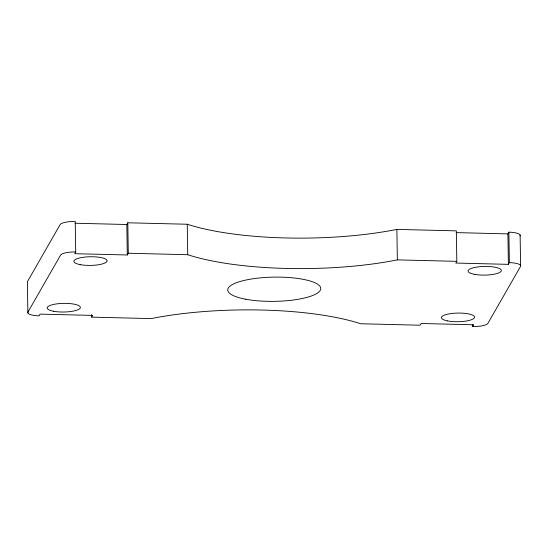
<?xml version="1.0" encoding="UTF-8"?>
<svg xmlns="http://www.w3.org/2000/svg" width="548" height="548" viewBox="0 0 548 548"><rect width="100%" height="100%" fill="white"/><g stroke="black" fill="none" stroke-linecap="round" stroke-linejoin="round"><path stroke-width="0.82" d="M27.88 312.97L27.4 282.501A13.289 3.459 -0.9 0 1 27.462 281.597L60.122 224.618A13.289 3.459 -0.9 0 1 75.24 221.488L75.72 251.964L74.734 253.69L127.294 254.978L128.287 253.251L127.807 222.783L187.258 224.242A152.508 39.73 -0.9 0 0 396.875 229.4L456.333 230.866L456.813 261.334L455.82 263.061L508.386 264.355L509.373 262.629L508.893 232.16A13.289 3.459 -0.9 0 1 520.059 235.935M127.294 254.978L126.814 224.509L127.807 222.783M509.373 262.629A13.289 3.459 -0.9 0 1 520.538 266.403L487.878 323.382A13.289 3.459 -0.9 0 1 472.76 326.512L473.746 324.786L421.186 323.491L420.193 325.217L360.742 323.758A152.508 39.73 -0.9 0 0 151.125 318.6L91.667 317.134L92.66 315.408L40.093 314.114L39.107 315.84A13.289 3.459 -0.9 0 1 27.941 312.065L60.602 255.087A13.289 3.459 -0.9 0 1 75.72 251.964M508.386 264.355L507.907 233.886L508.893 232.16M75.103 223.235L126.814 224.509M456.189 232.612L507.907 233.886M128.287 253.251L187.738 254.717A152.508 39.73 -0.9 0 0 397.355 259.875L456.813 261.334M520.12 235.03L520.6 265.499M472.732 324.82L472.76 326.512M396.875 229.4L397.355 259.875M187.258 224.242L187.738 254.717M91.626 314.593L91.667 317.134M80.131 264.616A16.611 4.329 -0.9 0 0 106.908 261.485A16.611 4.329 -0.9 0 0 84.413 257.135A16.611 4.329 -0.9 0 0 80.131 264.616M447.641 320.929A16.611 4.329 -0.9 0 0 474.417 317.799A16.611 4.329 -0.9 0 0 451.922 313.456A16.611 4.329 -0.9 0 0 447.641 320.929M53.409 311.23A16.611 4.329 -0.9 0 0 80.193 308.099A16.611 4.329 -0.9 0 0 57.691 303.756A16.611 4.329 -0.9 0 0 53.409 311.23M474.356 274.315A16.611 4.329 -0.9 0 0 501.139 271.185A16.611 4.329 -0.9 0 0 478.644 266.835A16.611 4.329 -0.9 0 0 474.356 274.315M245.244 299.139A46.518 12.118 -0.9 0 0 320.231 290.365A46.518 12.118 -0.9 0 0 257.245 278.206A46.518 12.118 -0.9 0 0 245.244 299.139"/></g></svg>
